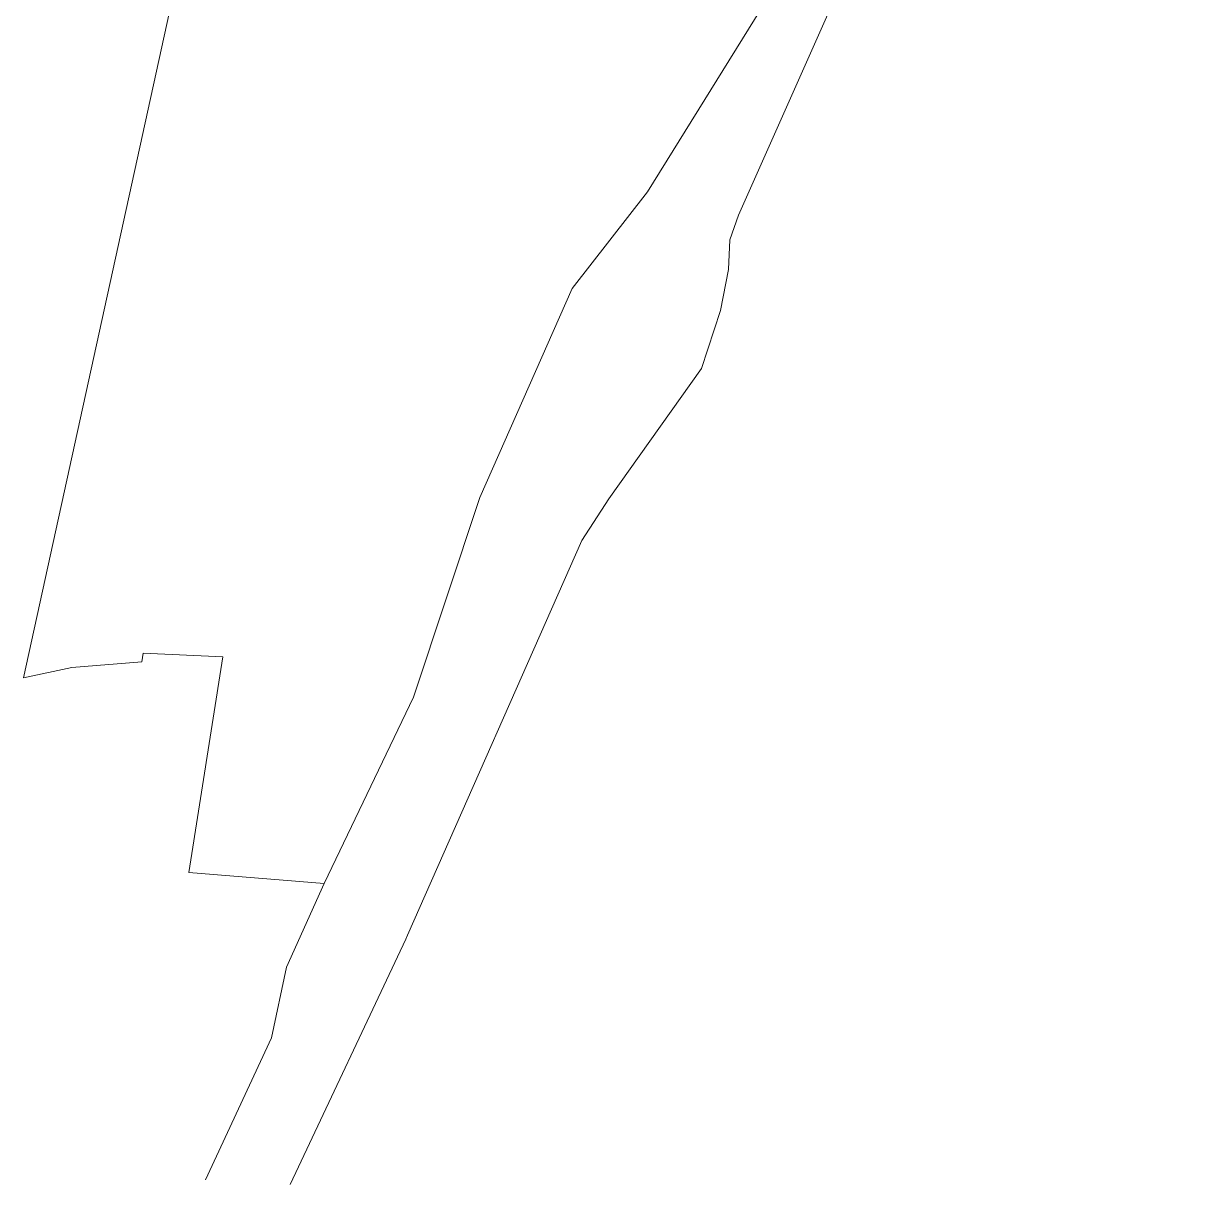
# Model space of a CAD drawing. Header units: metres. Extents: x 7508213 to 7508396, y 4696547 to 4696848.
# Drawn here: x 7508243.9 to 7508395.8, y 4696547.2 to 4696697.6 of the extents above; entities that cross this region are included whole.
import ezdxf

# ---------------------------------------------------------------- set-up
doc = ezdxf.new("R2010")
doc.units = ezdxf.units.M
doc.layers.add('Parc-Kojshi', color=251, linetype='Continuous', lineweight=0)
doc.layers.add('Parc-Re', color=7, linetype='Continuous', lineweight=0)

msp = doc.modelspace()

# ---------------------------------------------------------------- linework, layer by layer
at = {"layer": 'Parc-Kojshi'}
for points in [[(7508267.45, 4696547.8), (7508275.99, 4696566.19), (7508277.95, 4696575.34), (7508282.82, 4696586.17), (7508294.36, 4696610.33), (7508302.95, 4696636.18), (7508314.9, 4696663.25), (7508324.65, 4696675.79), (7508341.83, 4696703.51), (7508342.42, 4696709.34), (7508349.88, 4696734.42), (7508360.2, 4696770.03), (7508376.18, 4696803.42), (7508378.46, 4696813.19), (7508384.73, 4696829.77), (7508387.74, 4696837.61)], [(7508395.76, 4696833.98), (7508394.83, 4696832.07), (7508390.71, 4696812.62), (7508381.78, 4696790.12), (7508374.73, 4696767.66), (7508367.93, 4696748.46), (7508362.26, 4696735.12), (7508349.76, 4696702.72), (7508336.45, 4696672.75), (7508335.31, 4696669.54), (7508335.17, 4696665.71), (7508334.13, 4696660.42), (7508331.65, 4696652.9), (7508319.66, 4696636.02), (7508316.18, 4696630.61), (7508293.61, 4696579.49), (7508293.39, 4696578.99), (7508278.42, 4696547.19)]]:
    msp.add_lwpolyline(points, dxfattribs=at)
at = {"layer": 'Parc-Re', "flags": 128}
msp.add_lwpolyline([(7508341.83, 4696703.51), (7508324.65, 4696675.79), (7508314.9, 4696663.25), (7508302.95, 4696636.18), (7508294.36, 4696610.33), (7508282.82, 4696586.17), (7508265.29, 4696587.62), (7508269.7, 4696615.56), (7508259.39, 4696616.03), (7508259.21, 4696614.9), (7508250.13, 4696614.15), (7508243.88, 4696612.83), (7508268.4, 4696724.72)], dxfattribs=at)

doc.saveas('drawing.dxf')
